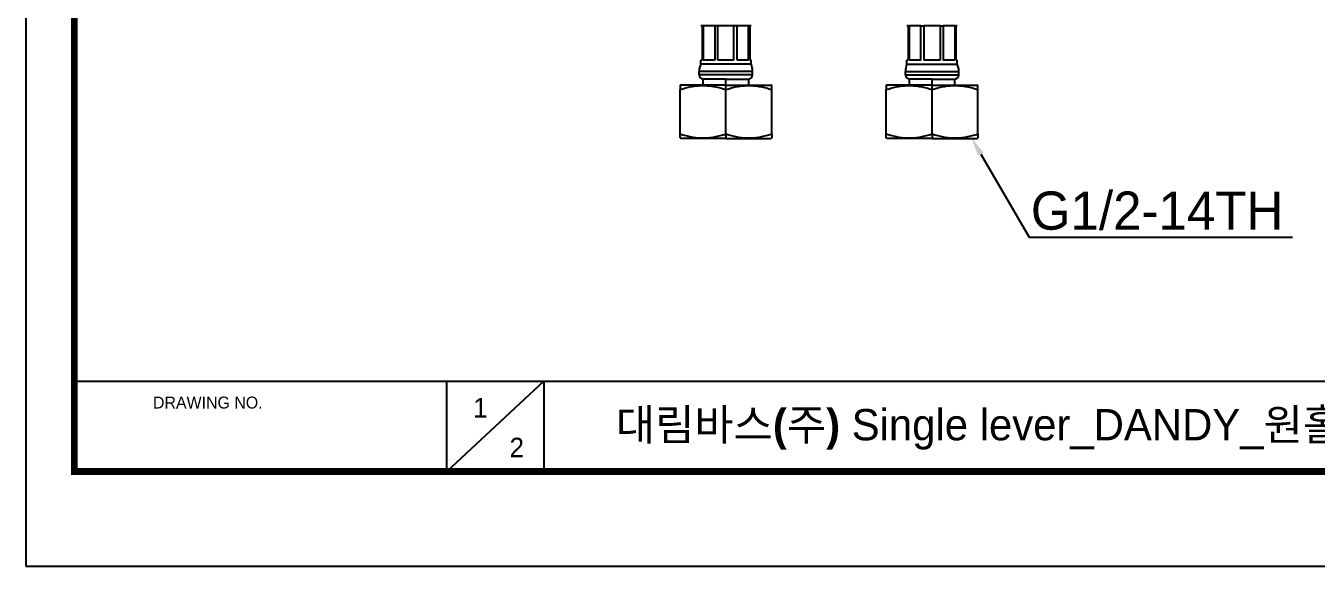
# Model space of a CAD drawing. Extents: x 0 to 790, y 0 to 579.
# Drawn here: x 0 to 338.2, y 0 to 141.5 of the extents above; entities that cross this region are included whole.
import ezdxf
from ezdxf import colors
from ezdxf.entities.mleader import LeaderData, LeaderLine
from ezdxf.math import Vec2, Vec3

# ---------------------------------------------------------------- set-up
doc = ezdxf.new("R2010")
doc.units = 0
doc.header["$LTSCALE"] = 10
doc.header["$MEASUREMENT"] = 0
doc.layers.get('0').update_dxf_attribs({"linetype": 'CONTINUOUS'})
doc.layers.add('1', color=7, linetype='CONTINUOUS')
doc.styles.add('Daelim Dimension', font='')
doc.styles.get('Daelim Dimension').set_extended_font_data('나눔고딕')

msp = doc.modelspace()

# ---------------------------------------------------------------- linework, layer by layer
at = {"color": 5, "lineweight": -3}
msp.add_line((12.7, 48.49), (648.72, 48.49), dxfattribs=at)
at = {"color": 5, "lineweight": -3, "ltscale": 40}
for p, q in [((110.19, 48.49), (110.19, 24.69)), ((110.19, 48.49), (110.19, 24.69)), ((135.67, 48.49), (110.19, 24.69)), ((135.67, 48.49), (110.19, 24.69)), ((135.67, 48.49), (135.67, 24.69)), ((135.67, 48.49), (135.67, 24.69))]:
    msp.add_line(p, q, dxfattribs=at)
at = {"color": 7, "lineweight": -3, "ltscale": 0.5}
msp.add_lwpolyline([(0, 0), (789.88, 0), (789.88, 578.76), (0, 578.76)], close=True, dxfattribs=at)
at = {"color": 5, "linetype": 'ByBlock', "lineweight": -3, "const_width": 1.82}
msp.add_lwpolyline([(12.7, 24.78), (777.1, 24.78), (777.1, 565.32), (12.7, 565.32)], close=True, dxfattribs=at)
at = {"layer": '1', "color": 7, "linetype": 'Continuous', "lineweight": -3}
for p, q in [((177.09, 141.51), (176.74, 141.51)), ((177.09, 141.51), (177.09, 132.51)), ((177.42, 141.51), (177.09, 141.51)), ((177.42, 141.51), (177.42, 132.51)), ((180.42, 141.51), (177.42, 141.51)), ((180.42, 141.51), (180.42, 132.51)), ((181.22, 141.51), (180.42, 141.51)), ((181.22, 132.51), (181.22, 141.51)), ((185.46, 141.51), (181.22, 141.51)), ((185.46, 132.51), (185.46, 141.51)), ((186.26, 141.51), (185.46, 141.51)), ((186.26, 132.51), (186.26, 141.51)), ((189.25, 141.51), (186.26, 141.51)), ((189.25, 132.51), (189.25, 141.51)), ((189.59, 141.51), (189.25, 141.51)), ((189.59, 141.51), (189.59, 132.51)), ((189.94, 141.51), (189.59, 141.51)), ((231.09, 141.51), (230.74, 141.51)), ((231.09, 141.51), (231.09, 132.51)), ((231.09, 141.51), (231.42, 141.51)), ((231.42, 132.51), (231.42, 141.51)), ((234.41, 141.51), (231.42, 141.51)), ((234.41, 132.51), (234.41, 141.51)), ((234.41, 141.51), (235.22, 141.51)), ((235.22, 141.51), (235.22, 132.51)), ((239.46, 141.51), (235.22, 141.51)), ((239.46, 141.51), (239.46, 132.51)), ((239.46, 141.51), (240.25, 141.51)), ((240.25, 141.51), (240.25, 132.51)), ((243.26, 141.51), (240.25, 141.51)), ((243.26, 141.51), (243.26, 132.51)), ((243.26, 141.51), (243.59, 141.51)), ((243.59, 141.51), (243.59, 132.51)), ((243.94, 141.51), (243.59, 141.51)), ((177.09, 132.51), (176.74, 132.51)), ((176.74, 131.51), (176.74, 132.51)), ((180.42, 132.51), (177.42, 132.51)), ((185.46, 132.51), (181.22, 132.51)), ((189.25, 132.51), (186.26, 132.51)), ((189.94, 132.51), (189.59, 132.51)), ((189.94, 131.51), (189.94, 132.51)), ((231.09, 132.51), (230.74, 132.51)), ((230.74, 131.51), (230.74, 132.51)), ((234.41, 132.51), (231.42, 132.51)), ((239.46, 132.51), (235.22, 132.51)), ((243.26, 132.51), (240.25, 132.51)), ((243.94, 132.51), (243.59, 132.51)), ((243.94, 131.51), (243.94, 132.51)), ((176.34, 128.71), (176.34, 129.55)), ((190.34, 129.55), (176.34, 129.55)), ((190.34, 128.71), (176.34, 128.71)), ((189.94, 131.51), (176.74, 131.51)), ((190.34, 128.71), (190.34, 129.55)), ((230.34, 129.55), (244.34, 129.55)), ((230.34, 128.71), (230.34, 129.55)), ((230.34, 128.71), (244.34, 128.71)), ((230.74, 131.51), (243.94, 131.51)), ((244.34, 128.71), (244.34, 129.55)), ((171.56, 126.01), (171.33, 125.88)), ((183.34, 126.01), (171.56, 126.01)), ((177.34, 127.51), (177.34, 126.01)), ((183.34, 127.51), (177.34, 127.51)), ((183.34, 127.51), (189.34, 127.51)), ((183.34, 126.01), (183.34, 127.51)), ((183.34, 124.81), (183.34, 126.01)), ((183.34, 126.01), (195.11, 126.01)), ((189.34, 126.01), (189.34, 127.51)), ((195.34, 125.88), (195.11, 126.01)), ((225.56, 126.01), (225.33, 125.88)), ((237.34, 126.01), (225.56, 126.01)), ((231.34, 127.51), (231.34, 126.01)), ((237.34, 127.51), (231.34, 127.51)), ((237.34, 127.51), (243.34, 127.51)), ((237.34, 126.01), (237.34, 127.51)), ((237.34, 124.81), (237.34, 126.01)), ((237.34, 126.01), (249.11, 126.01)), ((243.34, 126.01), (243.34, 127.51)), ((249.34, 125.88), (249.11, 126.01)), ((171.34, 113.21), (171.34, 124.81)), ((183.34, 113.21), (183.34, 124.81)), ((195.34, 113.21), (195.34, 124.81)), ((225.34, 113.21), (225.34, 124.81)), ((237.34, 113.21), (237.34, 124.81)), ((249.34, 113.21), (249.34, 124.81)), ((171.33, 112.14), (171.56, 112.01)), ((183.34, 112.01), (171.56, 112.01)), ((183.34, 113.21), (183.34, 112.01)), ((183.34, 112.01), (195.11, 112.01)), ((195.11, 112.01), (195.34, 112.14)), ((225.33, 112.14), (225.56, 112.01)), ((237.34, 112.01), (225.56, 112.01)), ((237.34, 113.21), (237.34, 112.01)), ((237.34, 112.01), (249.11, 112.01)), ((249.11, 112.01), (249.34, 112.14))]:
    msp.add_line(p, q, dxfattribs=at)
for centre, radius, start, end in [((181.34, 129.55), 5, 156.9261, 180), ((177.54, 128.71), 1.2, 180, 270), ((189.14, 128.71), 1.2, 270, 0), ((185.34, 129.55), 5, 0, 23.0739), ((235.34, 129.55), 5, 156.9261, 180), ((231.54, 128.71), 1.2, 180, 270), ((243.14, 128.71), 1.2, 270, 0), ((239.34, 129.55), 5, 0, 23.0739)]:
    msp.add_arc(centre, radius, start, end, dxfattribs=at)
for points, knots in [([(171.34, 125.88), (171.34, 125.88), (171.34, 125.88), (171.34, 125.88), (171.34, 125.87), (171.34, 125.87), (171.34, 125.85), (171.34, 125.83), (171.34, 125.76), (171.34, 125.69), (171.34, 125.5), (171.34, 125.39), (171.34, 125.12), (171.34, 124.97), (171.34, 124.81)], [0, 0, 0, 0, 0.060313, 0.060313, 0.091636, 0.091636, 0.122959, 0.24825, 0.24825, 0.498834, 0.498834, 0.749417, 0.749417, 1, 1, 1, 1]), ([(171.34, 124.81), (172.32, 125.14), (173.3, 125.4), (174.8, 125.68), (175.3, 125.76), (176.31, 125.85), (176.82, 125.88), (177.45, 125.88), (177.58, 125.88), (177.77, 125.88), (177.84, 125.87), (177.97, 125.87), (178.28, 125.85), (178.6, 125.83), (179.36, 125.76), (179.87, 125.69), (180.87, 125.5), (181.36, 125.39), (182.35, 125.12), (182.85, 124.97), (183.34, 124.81)], [0, 0, 0, 0, 0.25, 0.25, 0.375, 0.375, 0.5, 0.5, 0.53125, 0.53125, 0.546875, 0.546875, 0.5625, 0.625, 0.625, 0.75, 0.75, 0.875, 0.875, 1, 1, 1, 1]), ([(183.34, 124.81), (184.32, 125.14), (185.3, 125.41), (186.8, 125.68), (187.3, 125.76), (188.31, 125.85), (188.82, 125.88), (189.45, 125.88), (189.58, 125.88), (189.77, 125.88), (189.84, 125.87), (189.97, 125.87), (190.28, 125.85), (190.6, 125.83), (191.36, 125.76), (191.87, 125.69), (192.87, 125.5), (193.36, 125.38), (194.35, 125.12), (194.85, 124.97), (195.34, 124.81)], [0, 0, 0, 0, 0.25, 0.25, 0.375, 0.375, 0.5, 0.5, 0.53125, 0.53125, 0.546875, 0.546875, 0.5625, 0.625, 0.625, 0.75, 0.75, 0.875, 0.875, 1, 1, 1, 1]), ([(195.34, 124.81), (195.34, 125.14), (195.34, 125.4), (195.34, 125.68), (195.34, 125.76), (195.34, 125.85), (195.34, 125.88), (195.34, 125.88), (195.34, 125.88), (195.34, 125.88)], [0, 0, 0, 0, 0.498674, 0.498674, 0.748011, 0.748011, 0.997349, 0.997349, 1, 1, 1, 1]), ([(225.34, 125.88), (225.34, 125.88), (225.34, 125.88), (225.34, 125.88), (225.34, 125.87), (225.34, 125.87), (225.34, 125.85), (225.34, 125.83), (225.34, 125.76), (225.34, 125.69), (225.34, 125.5), (225.34, 125.39), (225.34, 125.12), (225.34, 124.97), (225.34, 124.81)], [0, 0, 0, 0, 0.060313, 0.060313, 0.091636, 0.091636, 0.122959, 0.24825, 0.24825, 0.498834, 0.498834, 0.749417, 0.749417, 1, 1, 1, 1]), ([(225.34, 124.81), (226.32, 125.14), (227.3, 125.4), (228.8, 125.68), (229.3, 125.76), (230.31, 125.85), (230.82, 125.88), (231.45, 125.88), (231.58, 125.88), (231.77, 125.88), (231.84, 125.87), (231.96, 125.87), (232.28, 125.85), (232.6, 125.83), (233.36, 125.76), (233.87, 125.69), (234.87, 125.5), (235.36, 125.39), (236.35, 125.12), (236.85, 124.97), (237.34, 124.81)], [0, 0, 0, 0, 0.25, 0.25, 0.375, 0.375, 0.5, 0.5, 0.53125, 0.53125, 0.546875, 0.546875, 0.5625, 0.625, 0.625, 0.75, 0.75, 0.875, 0.875, 1, 1, 1, 1]), ([(237.34, 124.81), (238.32, 125.14), (239.3, 125.41), (240.8, 125.68), (241.3, 125.76), (242.31, 125.85), (242.82, 125.88), (243.45, 125.88), (243.58, 125.88), (243.77, 125.88), (243.84, 125.87), (243.96, 125.87), (244.28, 125.85), (244.6, 125.83), (245.36, 125.76), (245.87, 125.69), (246.87, 125.5), (247.36, 125.38), (248.35, 125.12), (248.85, 124.97), (249.34, 124.81)], [0, 0, 0, 0, 0.25, 0.25, 0.375, 0.375, 0.5, 0.5, 0.53125, 0.53125, 0.546875, 0.546875, 0.5625, 0.625, 0.625, 0.75, 0.75, 0.875, 0.875, 1, 1, 1, 1]), ([(249.34, 124.81), (249.34, 125.14), (249.34, 125.4), (249.34, 125.68), (249.34, 125.76), (249.34, 125.85), (249.34, 125.88), (249.34, 125.88), (249.34, 125.88), (249.34, 125.88)], [0, 0, 0, 0, 0.498674, 0.498674, 0.748011, 0.748011, 0.997349, 0.997349, 1, 1, 1, 1]), ([(171.34, 112.14), (171.34, 112.14), (171.34, 112.14), (171.34, 112.14), (171.34, 112.15), (171.34, 112.15), (171.34, 112.16), (171.34, 112.19), (171.34, 112.26), (171.34, 112.33), (171.34, 112.52), (171.34, 112.64), (171.34, 112.9), (171.34, 113.05), (171.34, 113.21)], [0, 0, 0, 0, 0.060313, 0.060313, 0.091636, 0.091636, 0.122959, 0.24825, 0.24825, 0.498834, 0.498834, 0.749417, 0.749417, 1, 1, 1, 1]), ([(171.34, 113.21), (172.32, 112.88), (173.3, 112.62), (174.8, 112.34), (175.3, 112.26), (176.31, 112.16), (176.82, 112.14), (177.45, 112.14), (177.58, 112.14), (177.77, 112.14), (177.84, 112.15), (177.97, 112.15), (178.28, 112.16), (178.6, 112.19), (179.36, 112.26), (179.87, 112.33), (180.87, 112.52), (181.36, 112.63), (182.35, 112.9), (182.85, 113.05), (183.34, 113.21)], [0, 0, 0, 0, 0.25, 0.25, 0.375, 0.375, 0.5, 0.5, 0.53125, 0.53125, 0.546875, 0.546875, 0.5625, 0.625, 0.625, 0.75, 0.75, 0.875, 0.875, 1, 1, 1, 1]), ([(183.34, 113.21), (184.32, 112.88), (185.3, 112.61), (186.8, 112.34), (187.3, 112.26), (188.31, 112.16), (188.82, 112.14), (189.45, 112.14), (189.58, 112.14), (189.77, 112.14), (189.84, 112.15), (189.97, 112.15), (190.28, 112.16), (190.6, 112.19), (191.36, 112.26), (191.87, 112.33), (192.87, 112.52), (193.36, 112.64), (194.35, 112.9), (194.85, 113.05), (195.34, 113.21)], [0, 0, 0, 0, 0.25, 0.25, 0.375, 0.375, 0.5, 0.5, 0.53125, 0.53125, 0.546875, 0.546875, 0.5625, 0.625, 0.625, 0.75, 0.75, 0.875, 0.875, 1, 1, 1, 1]), ([(195.34, 113.21), (195.34, 112.88), (195.34, 112.62), (195.34, 112.34), (195.34, 112.26), (195.34, 112.16), (195.34, 112.14), (195.34, 112.14), (195.34, 112.14), (195.34, 112.14)], [0, 0, 0, 0, 0.498674, 0.498674, 0.748011, 0.748011, 0.997349, 0.997349, 1, 1, 1, 1]), ([(225.34, 112.14), (225.34, 112.14), (225.34, 112.14), (225.34, 112.14), (225.34, 112.15), (225.34, 112.15), (225.34, 112.16), (225.34, 112.19), (225.34, 112.26), (225.34, 112.33), (225.34, 112.52), (225.34, 112.64), (225.34, 112.9), (225.34, 113.05), (225.34, 113.21)], [0, 0, 0, 0, 0.060313, 0.060313, 0.091636, 0.091636, 0.122959, 0.24825, 0.24825, 0.498834, 0.498834, 0.749417, 0.749417, 1, 1, 1, 1]), ([(225.34, 113.21), (226.32, 112.88), (227.3, 112.62), (228.8, 112.34), (229.3, 112.26), (230.31, 112.16), (230.82, 112.14), (231.45, 112.14), (231.58, 112.14), (231.77, 112.14), (231.84, 112.15), (231.96, 112.15), (232.28, 112.16), (232.6, 112.19), (233.36, 112.26), (233.87, 112.33), (234.87, 112.52), (235.36, 112.63), (236.35, 112.9), (236.85, 113.05), (237.34, 113.21)], [0, 0, 0, 0, 0.25, 0.25, 0.375, 0.375, 0.5, 0.5, 0.53125, 0.53125, 0.546875, 0.546875, 0.5625, 0.625, 0.625, 0.75, 0.75, 0.875, 0.875, 1, 1, 1, 1]), ([(237.34, 113.21), (238.32, 112.88), (239.3, 112.61), (240.8, 112.34), (241.3, 112.26), (242.31, 112.16), (242.82, 112.14), (243.45, 112.14), (243.58, 112.14), (243.77, 112.14), (243.84, 112.15), (243.96, 112.15), (244.28, 112.16), (244.6, 112.19), (245.36, 112.26), (245.87, 112.33), (246.87, 112.52), (247.36, 112.64), (248.35, 112.9), (248.85, 113.05), (249.34, 113.21)], [0, 0, 0, 0, 0.25, 0.25, 0.375, 0.375, 0.5, 0.5, 0.53125, 0.53125, 0.546875, 0.546875, 0.5625, 0.625, 0.625, 0.75, 0.75, 0.875, 0.875, 1, 1, 1, 1]), ([(249.34, 113.21), (249.34, 112.88), (249.34, 112.62), (249.34, 112.34), (249.34, 112.26), (249.34, 112.16), (249.34, 112.14), (249.34, 112.14), (249.34, 112.14), (249.34, 112.14)], [0, 0, 0, 0, 0.498674, 0.498674, 0.748011, 0.748011, 0.997349, 0.997349, 1, 1, 1, 1])]:
    msp.add_open_spline(points, degree=3, knots=knots, dxfattribs=at)

# ---------------------------------------------------------------- texts
at = {"color": 5, "lineweight": -3, "ltscale": 40, "style": 'Daelim Dimension'}
msp.add_text('DRAWING NO.', height=3.1171, dxfattribs=at).set_placement((33.3, 41.29))
at = {"color": 7, "lineweight": -3, "char_height": 5.1, "width": 7.119, "attachment_point": 1, "style": 'Daelim Dimension'}
for s, insert in [('1', (117.12, 44.03)), ('2', (126.69, 33.63))]:
    msp.add_mtext(s, dxfattribs=dict(at, insert=insert))
at = {"color": 2, "lineweight": -3, "insert": (154.51, 41.16), "char_height": 8.198, "width": 362.8925, "attachment_point": 1, "style": 'Daelim Dimension'}
msp.add_mtext('{\\fPretendard Variable SemiBold|b0|i0|c129|p2;대림바스(주)} Single lever_DANDY_원홀세면수전_DL L3210', dxfattribs=at)

# ---------------------------------------------------------------- leaders
at = {"color": 7, "lineweight": -3, "ltscale": 0.5}
ml = msp.add_multileader_mtext('Standard', dxfattribs=at)
ml.set_content('G1/2-14TH', color=7, style='Daelim Dimension')
ml.set_leader_properties(color=5)
ml.build(insert=Vec2(0, 0))
ml.multileader.update_dxf_attribs({"text_left_attachment_type": 6, "text_right_attachment_type": 6, "dogleg_length": 0.36, "arrow_head_size": 5})
ctx = ml.context
ctx.base_point, ctx.char_height, ctx.arrow_head_size, ctx.landing_gap_size, ctx.plane_origin = Vec3(263.12, 86.12), 10, 5, 0.09, Vec3(247.58, 112.23)
ctx.left_attachment, ctx.right_attachment = 6, 6
notes = []
notes.append((ctx, [(0, (1, 1, 0), (262.76, 86.12), (1, 0), 0.36, [(0, [(247.58, 112.23)], 0, [])])]))
ctx.mtext.insert, ctx.mtext.flow_direction = Vec3(263.21, 98.12), 5
for ctx, leaders in notes:
    for number, flags, end, landing, length, lines in leaders:
        leader = LeaderData()
        leader.index, (leader.has_last_leader_line, leader.has_dogleg_vector, leader.attachment_direction) = number, flags
        leader.last_leader_point, leader.dogleg_vector, leader.dogleg_length = Vec3(end), Vec3(landing), length
        for number, points, colour, breaks in lines:
            line = LeaderLine()
            line.index, line.vertices, line.color, line.breaks = number, Vec3.list(points), colors.encode_raw_color(colour), breaks
            leader.lines.append(line)
        ctx.leaders.append(leader)

doc.saveas('drawing.dxf')
